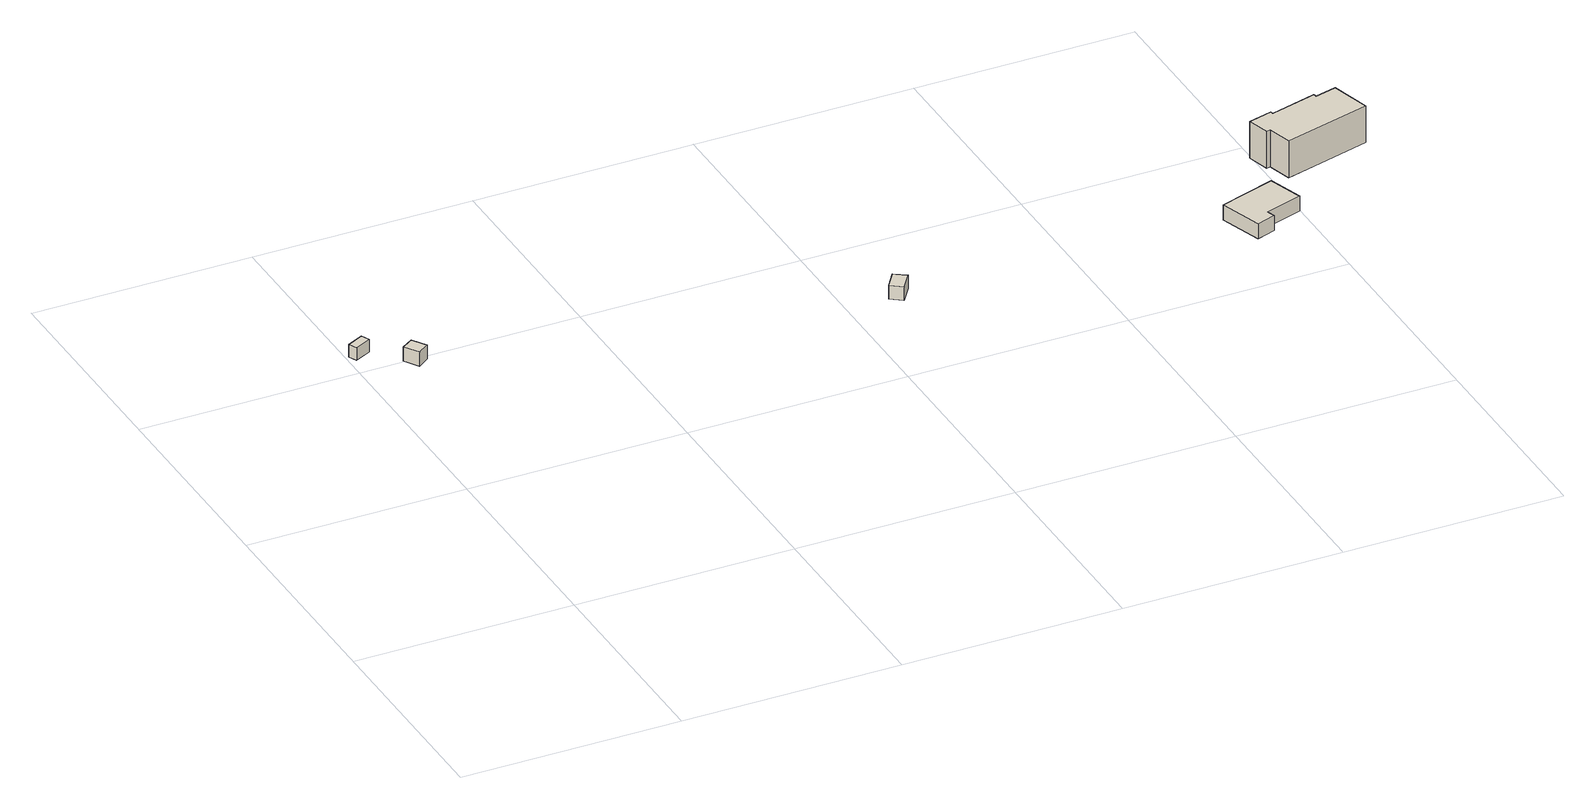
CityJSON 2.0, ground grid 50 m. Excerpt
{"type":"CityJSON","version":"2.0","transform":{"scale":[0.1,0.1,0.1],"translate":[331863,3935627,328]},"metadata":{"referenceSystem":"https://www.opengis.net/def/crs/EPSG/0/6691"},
"CityObjects":{
"building1":{"type":"Building","attributes":{"BuildingIDAttribute.prefecture":"14","BuildingIDAttribute.city":"14151","BuildingDetailAttribute.surveyYear":2015},"geometry":[{"type":"Solid","lod":"1","boundaries":[[[[0,1,2,3]],[[2,4,5,3]],[[1,6,4,2]],[[0,7,6,1]],[[3,5,7,0]],[[4,6,7,5]]]]}]},
"building2":{"type":"Building","attributes":{"measuredHeight":3.6,"BuildingIDAttribute.prefecture":"14","BuildingIDAttribute.city":"14151","BuildingDetailAttribute.surveyYear":2015},"geometry":[{"type":"Solid","lod":"1","boundaries":[[[[8,9,10,11]],[[10,12,13,11]],[[9,14,12,10]],[[8,15,14,9]],[[11,13,15,8]],[[12,14,15,13]]]]}]},
"building3":{"type":"Building","attributes":{"measuredHeight":3.4,"BuildingIDAttribute.prefecture":"14","BuildingIDAttribute.city":"14151","BuildingDetailAttribute.surveyYear":2015},"geometry":[{"type":"Solid","lod":"1","boundaries":[[[[16,17,18,19]],[[18,20,21,19]],[[17,22,20,18]],[[16,23,22,17]],[[19,21,23,16]],[[20,22,23,21]]]]}]},
"building4":{"type":"Building","attributes":{"usage":"431","measuredHeight":3.9,"storeysAboveGround":1,"BuildingIDAttribute.prefecture":"14","BuildingIDAttribute.city":"14151","BuildingDetailAttribute.totalFloorArea":102.37,"BuildingDetailAttribute.buildingFootprintArea":102.37,"BuildingDetailAttribute.buildingStructureType":"610","BuildingDetailAttribute.buildingStructureOrgType":"2","BuildingDetailAttribute.orgUsage":"141","BuildingDetailAttribute.surveyYear":2015},"geometry":[{"type":"Solid","lod":"1","boundaries":[[[[24,25,26,27,28,29]],[[28,30,31,29]],[[27,32,30,28]],[[26,33,32,27]],[[25,34,33,26]],[[24,35,34,25]],[[29,31,35,24]],[[30,32,33,34,35,31]]]]}]},
"building5":{"type":"Building","attributes":{"measuredHeight":11.7,"BuildingIDAttribute.prefecture":"14","BuildingIDAttribute.city":"14151","BuildingDetailAttribute.surveyYear":2015,"BuildingLandSlideRiskAttribute.description":"1","BuildingLandSlideRiskAttribute.areaType":"1"},"geometry":[{"type":"Solid","lod":"1","boundaries":[[[[36,37,38,39,40,41,42,43,44,45]],[[44,46,47,45]],[[43,48,46,44]],[[42,49,48,43]],[[41,50,49,42]],[[40,51,50,41]],[[39,52,51,40]],[[38,53,52,39]],[[37,54,53,38]],[[36,55,54,37]],[[45,47,55,36]],[[46,48,49,50,51,52,53,54,55,47]]]]}]}
},
"vertices":[
[55,1066,3],[17,1048,3],[8,1066,3],[46,1085,3],[8,1066,33],[46,1085,33],[17,1048,33],[55,1066,33],
[143,977,11],[117,959,11],[96,992,11],[122,1009,11],[96,992,45],[122,1009,45],[117,959,45],[143,977,45],
[852,211,386],[825,230,386],[852,268,386],[879,249,386],[852,268,418],[879,249,418],[825,230,418],[852,211,418],
[1678,68,456],[1593,41,456],[1599,23,456],[1555,9,456],[1523,106,456],[1652,148,456],[1523,106,492],[1652,148,492],[1555,9,492],[1599,23,492],[1593,41,492],[1678,68,492],
[1737,241,424],[1722,296,424],[1713,293,424],[1699,344,424],[1754,359,424],[1755,352,424],[1862,381,424],[1864,373,424],[1913,386,424],[1938,295,424],[1913,386,512],[1938,295,512],[1864,373,512],[1862,381,512],[1755,352,512],[1754,359,512],[1699,344,512],[1713,293,512],[1722,296,512],[1737,241,512]
]}
